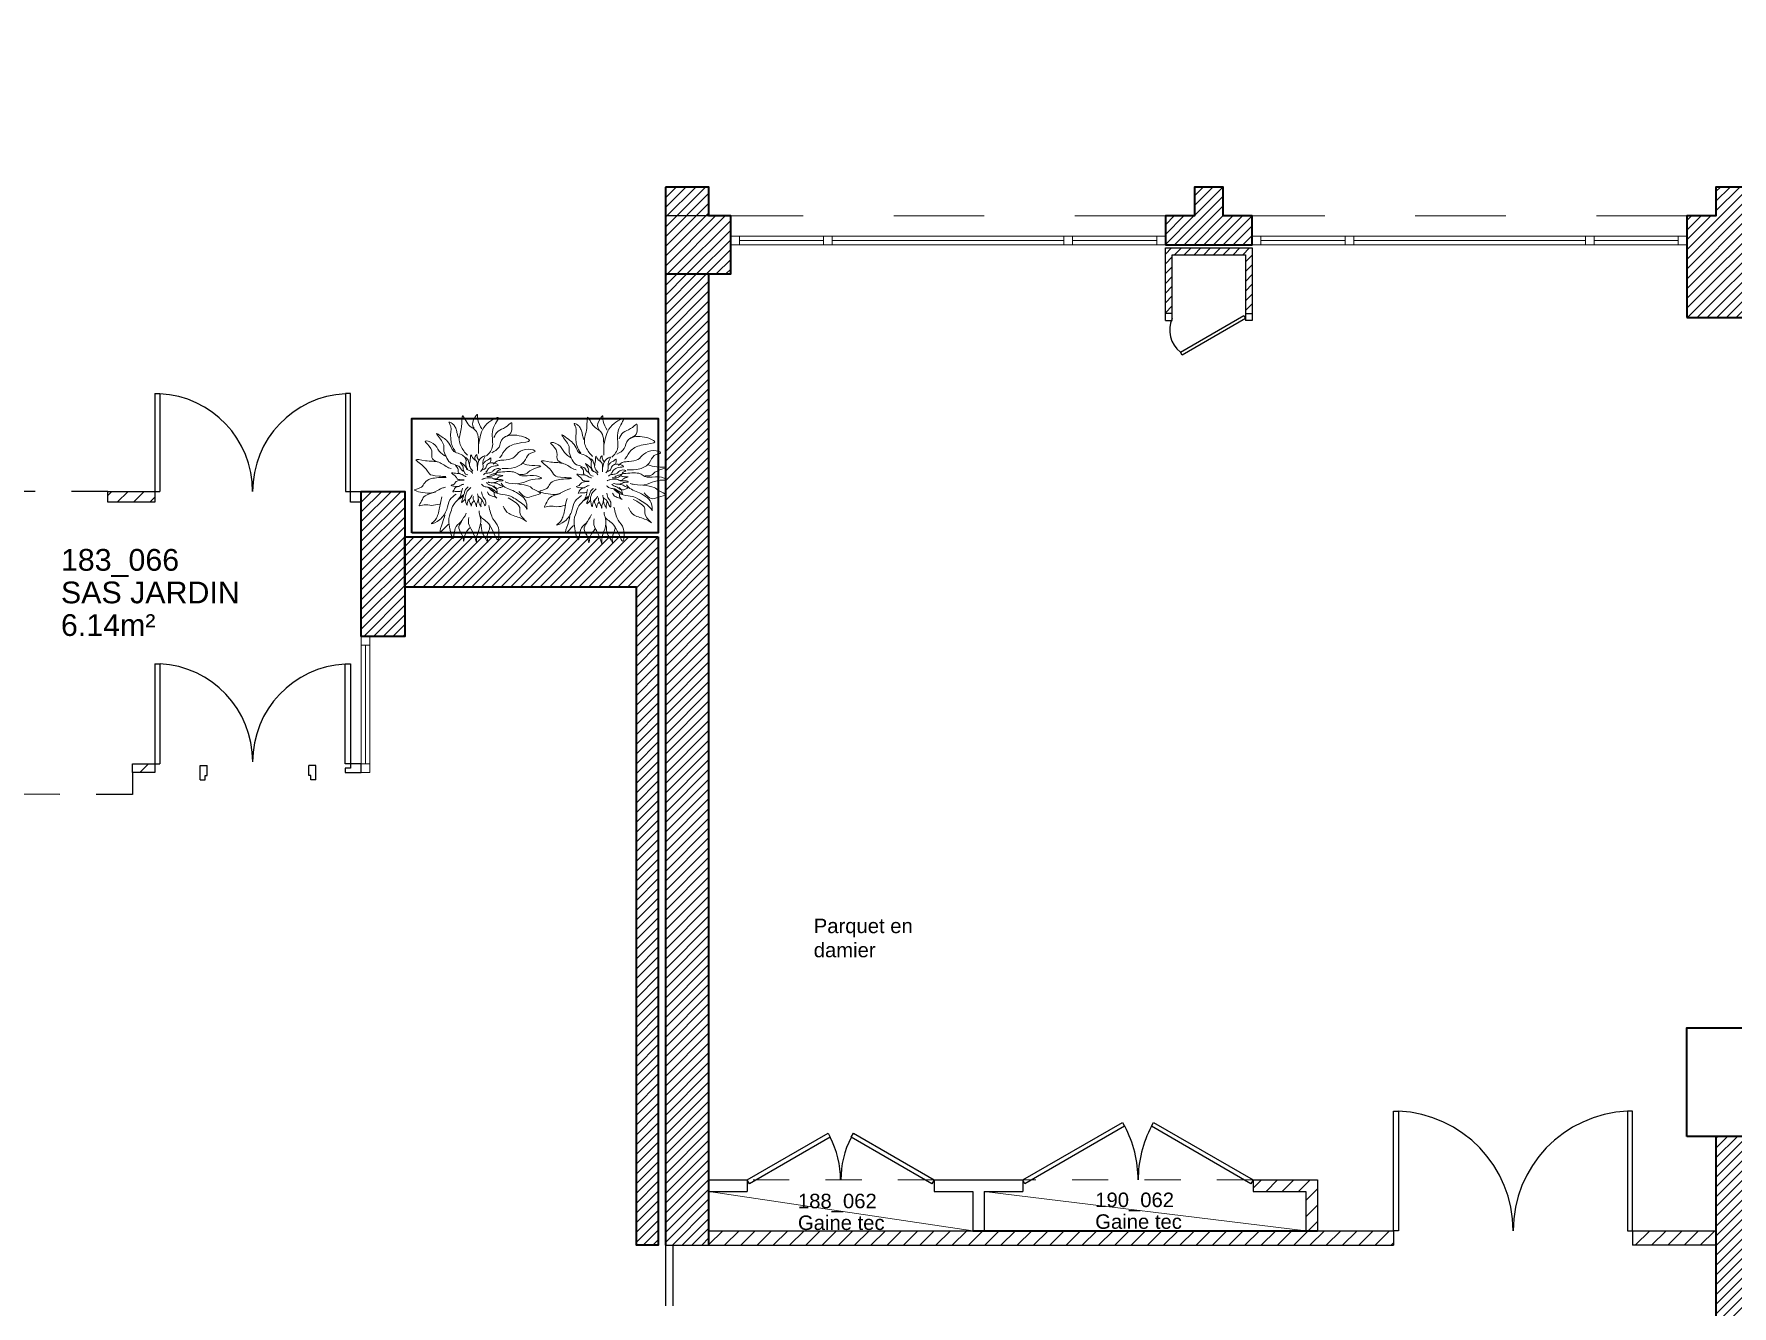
# Model space of a CAD drawing. Header units: metres. Extents: x -8 to 247, y -4 to 148.
# Drawn here: x 182.58 to 194.3, y 61.43 to 70.2 of the extents above; entities that cross this region are included whole.
import ezdxf

# ---------------------------------------------------------------- set-up
doc = ezdxf.new("R2010")
doc.units = ezdxf.units.M
doc.header["$LTSCALE"] = 5
for name, pattern in [('CACHÉ', [0.25, 0.125, -0.125]), ('CONTINU', [0]), ('POINTILLÉS', [0.1, 0.05, -0.05])]:
    doc.linetypes.add(name, pattern=pattern)
doc.layers.get('0').update_dxf_attribs({"lineweight": 0})
for name, color, linetype, lineweight in [('006 porte à batteuse', 7, 'Continuous', 0), ('007 porte à batteuse', 7, 'Continuous', 0), ('800 Espace-vert', 8, 'Continuous', 5), ('A_chass', 4, 'Continuous', 20), ('A_MURS_STRU', 7, 'Continuous', 35), ('situation distributeur de boissons', 92, 'Continuous', 0)]:
    doc.layers.add(name, color=color, linetype=linetype, lineweight=lineweight)
for name, color, linetype in [('A_Etiqu_Gaine', 7, 'Continuous'), ('A_Etiqu_Gaine_ancien', 7, 'Continuous'), ('A_Etiqu_Gaine_code', 7, 'Continuous'), ('A_Etiqu_Local', 7, 'Continuous'), ('A_HACH_CLOIS', 7, 'CONTINU'), ('A_MUR_CLOI', 7, 'Continuous'), ('A_MURS_CLOI', 7, 'Continuous'), ('A_PORT', 7, 'Continuous')]:
    doc.layers.add(name, color=color, linetype=linetype)
doc.styles.add('Attribut', font='arial.ttf')

# ---------------------------------------------------------------- blocks, each defined once
blk = doc.blocks.new('A_Etiqu_Local')
at = {"style": 'Attribut', "flags": 1}
for tag, p in [('CODE_HOPITAL', (-0.446, 1.632)), ('CODE_SITE', (-0.446, 1.407)), ('CODE_BATIMENT', (-0.446, 1.182)), ('CODE_SECTEUR', (-0.446, 0.957)), ('CODE_ETAGE', (-0.446, 0.732)), ('NOM_NORMALISE', (-0.446, -0.843)), ('SECTEUR_ACTIVITE', (-0.446, -1.068)), ('SOUS_SECTEUR_ACTIVITE', (-0.446, -1.293)), ('VOLUME', (-0.446, -1.518)), ('SERVICE', (-0.446, -1.743)), ('CODE_UG', (-0.446, -1.968)), ('CODE_UA', (-0.446, -2.193)), ('CODE_POLE', (-0.446, -2.418)), ('OCCUPANT_EXTERNE', (-0.446, -2.643)), ('DISPONIBILITE', (-0.446, -2.868)), ('ACCES_HANDICAPES', (-0.446, -3.093)), ('NATURE_SOL', (-0.446, -3.318)), ('RISQUE_LABORATOIRE', (-0.446, -3.543)), ('AMIANTE', (-0.446, -3.768))]:
    blk.add_attdef(tag, p, '', height=0.15, dxfattribs=at)
at = {"layer": 'A_Etiqu_Local', "style": 'Attribut'}
for tag, p in [('CODE_PIECE', (-0.446, 0.282)), ('NOM_USAGE', (-0.446, 0.057)), ('SURFACE', (-0.446, -0.168))]:
    blk.add_attdef(tag, p, '', height=0.15, dxfattribs=at)
blk = doc.blocks.new('A_Etiqu_Gaine')
at = {"style": 'Attribut', "flags": 1}
for tag, p in [('CODE_HOPITAL', (-0.432, 0.865)), ('CODE_SITE', (-0.432, 0.715)), ('CODE_BATIMENT', (-0.432, 0.565)), ('CODE_SECTEUR', (-0.432, 0.415)), ('CODE_ETAGE', (-0.432, 0.265)), ('NOM_NORMALISE', (-0.432, -0.335)), ('SECTEUR_ACTIVITE', (-0.432, -0.485)), ('SOUS_SECTEUR_ACTIVITE', (-0.432, -0.635)), ('SURFACE', (-0.432, -0.785)), ('CODE_UG', (-0.432, -0.935)), ('CODE_POLE', (-0.432, -1.085)), ('AMIANTE', (-0.432, -1.235))]:
    blk.add_attdef(tag, p, '', height=0.1, dxfattribs=at)
at = {"layer": 'A_Etiqu_Gaine', "style": 'Attribut'}
blk.add_attdef('NOM_USAGE', (-0.432, -0.185), '', height=0.1, dxfattribs=at)
at = {"layer": 'A_Etiqu_Gaine_ancien', "style": 'Attribut'}
blk.add_attdef('CODE_PIECE_ANCIEN', (-0.432, 0.115), '', height=0.1, dxfattribs=at)
at = {"layer": 'A_Etiqu_Gaine_code', "style": 'Attribut'}
blk.add_attdef('CODE_PIECE', (-0.432, -0.035), '', height=0.1, dxfattribs=at)

msp = doc.modelspace()

# ---------------------------------------------------------------- hatches: boundary and pattern name
at = {"layer": 'A_HACH_CLOIS'}
h = msp.add_hatch(dxfattribs=at)
h.set_pattern_fill('ANSI31', color=8, scale=0.015, style=0)
h.paths.add_polyline_path([(186.941, 69.149), (186.941, 68.549), (187.391, 68.549), (187.391, 68.949), (187.241, 68.949), (187.241, 69.149)])
h = msp.add_hatch(dxfattribs=at)
h.set_pattern_fill('ANSI31', color=8, scale=0.015, style=0)
h.paths.add_polyline_path([(190.391, 68.749), (190.991, 68.749), (190.991, 68.949), (190.791, 68.949), (190.791, 69.149), (190.591, 69.149), (190.591, 68.949), (190.391, 68.949)])
h = msp.add_hatch(dxfattribs=at)
h.set_pattern_fill('ANSI31', color=8, scale=0.015, style=0)
h.paths.add_polyline_path([(190.439, 68.277), (190.391, 68.277), (190.391, 68.729), (190.439, 68.729)])
h.paths.add_polyline_path([(190.439, 68.729), (190.944, 68.729), (190.944, 68.682), (190.439, 68.682)])
h.paths.add_polyline_path([(190.991, 68.729), (190.944, 68.729), (190.944, 68.277), (190.991, 68.277)])
h = msp.add_hatch(dxfattribs=at)
h.set_pattern_fill('ANSI31', color=8, scale=0.015, style=0)
h.paths.add_polyline_path([(186.941, 68.549), (187.241, 68.549), (187.241, 61.849), (186.941, 61.849)])
h = msp.add_hatch(dxfattribs=at)
h.set_pattern_fill('ANSI31', color=8, scale=0.025, style=0)
h.paths.add_polyline_path([(183.091, 67.049), (183.416, 67.049), (183.416, 66.974), (183.091, 66.974)])
h = msp.add_hatch(dxfattribs=at)
h.set_pattern_fill('ANSI31', color=8, scale=0.015, style=0)
h.paths.add_polyline_path([(184.841, 67.049), (185.141, 67.049), (185.141, 66.049), (184.841, 66.049)])
h = msp.add_hatch(dxfattribs=at)
h.set_pattern_fill('ANSI31', color=8, scale=0.015, style=0)
h.paths.add_polyline_path([(186.891, 66.735), (186.891, 61.849), (186.741, 61.849), (186.741, 66.389), (185.141, 66.389), (185.141, 66.735)])
h = msp.add_hatch(dxfattribs=at)
h.set_pattern_fill('ANSI31', color=8, scale=0.025, style=0)
h.paths.add_polyline_path([(183.261, 65.169), (183.416, 65.169), (183.416, 65.109), (183.261, 65.109)])
h = msp.add_hatch(dxfattribs=at)
h.set_pattern_fill('ANSI31', color=8, scale=0.015, style=0)
h.paths.add_polyline_path([(194.191, 62.599), (194.191, 60.91), (194.291, 60.91), (194.291, 60.95), (196.141, 60.95), (196.141, 59.172), (196.341, 59.172), (196.341, 60.6), (200.841, 60.6), (200.841, 57.8), (194.391, 57.8), (194.391, 59.45), (194.291, 59.45), (194.291, 59.49), (194.191, 59.49), (194.191, 56.8), (194.391, 56.8), (194.391, 57.6), (198.091, 57.6), (198.091, 56.05), (201.191, 56.05), (201.191, 56.188), (201.041, 56.188), (200.841, 56.188), (198.241, 56.188), (198.241, 57.6), (200.841, 57.6), (200.841, 56.188), (201.041, 56.188), (201.041, 60.6), (201.791, 60.6), (201.791, 60.8), (201.041, 60.8), (196.341, 60.8), (196.341, 61.1), (194.391, 61.1), (194.391, 62.599)])
h = msp.add_hatch(dxfattribs=at)
h.set_pattern_fill('ANSI31', color=8, scale=0.025, style=0)
h.paths.add_polyline_path([(191.441, 61.949), (191.361, 61.949), (191.361, 62.219), (191.441, 62.219)])
h.paths.add_polyline_path([(190.997, 62.219), (191.441, 62.219), (191.441, 62.299), (190.997, 62.299)])
h = msp.add_hatch(dxfattribs=at)
h.set_pattern_fill('ANSI31', color=8, scale=0.025, style=0)
h.paths.add_polyline_path([(191.966, 61.949), (191.441, 61.949), (189.061, 61.949), (187.241, 61.949), (187.241, 61.849), (191.966, 61.849)])
h = msp.add_hatch(dxfattribs=at)
h.set_pattern_fill('ANSI31', color=8, scale=0.025, style=0)
h.paths.add_polyline_path([(193.616, 61.849), (194.191, 61.849), (194.191, 61.949), (193.616, 61.949)])
at = {"layer": 'A_MUR_CLOI'}
h = msp.add_hatch(dxfattribs=at)
h.set_pattern_fill('ANSI31', color=8, scale=0.015, style=0)
h.paths.add_polyline_path([(193.991, 68.249), (194.591, 68.249), (194.591, 68.949), (194.391, 68.949), (194.391, 69.149), (194.191, 69.149), (194.191, 68.949), (193.991, 68.949)])
h.paths.add_polyline_path([(197.591, 68.229), (197.591, 68.729), (198.191, 68.729), (198.191, 68.229)])
h.paths.add_polyline_path([(197.591, 68.749), (198.191, 68.749), (198.191, 68.949), (197.991, 68.949), (197.991, 69.149), (197.791, 69.149), (197.791, 68.949), (197.591, 68.949)])
h.paths.add_polyline_path([(201.191, 67.949), (201.791, 67.949), (201.791, 68.949), (201.591, 68.949), (201.591, 69.149), (201.391, 69.149), (201.391, 68.949), (201.191, 68.949)])
h.paths.add_polyline_path([(204.791, 68.229), (205.391, 68.229), (205.391, 68.949), (205.191, 68.949), (205.191, 69.149), (204.991, 69.149), (204.991, 68.949), (204.791, 68.949)])
h.paths.add_polyline_path([(208.991, 69.149), (208.991, 68.949), (208.391, 68.949), (208.391, 68.549), (208.891, 68.549), (208.891, 66.449), (209.091, 66.449), (209.091, 68.549), (209.191, 68.549), (209.191, 69.149)])
h.paths.add_polyline_path([(208.391, 71.949), (209.191, 71.949), (209.191, 71.349), (208.991, 71.349), (208.991, 71.549), (208.391, 71.549)])
h.paths.add_polyline_path([(204.791, 71.949), (204.791, 71.549), (204.991, 71.549), (204.991, 71.349), (205.191, 71.349), (205.191, 71.549), (205.391, 71.549), (205.391, 71.949)])
h.paths.add_polyline_path([(201.191, 71.949), (201.191, 71.549), (201.391, 71.549), (201.391, 71.349), (201.591, 71.349), (201.591, 71.549), (201.791, 71.549), (201.791, 71.949)])
h.paths.add_polyline_path([(197.591, 71.949), (197.591, 71.549), (197.791, 71.549), (197.791, 71.349), (197.991, 71.349), (197.991, 71.549), (198.191, 71.549), (198.191, 71.949)])
h.paths.add_polyline_path([(193.991, 71.949), (193.991, 71.549), (194.191, 71.549), (194.191, 71.349), (194.391, 71.349), (194.391, 71.549), (194.591, 71.549), (194.591, 71.949)])
h.paths.add_polyline_path([(190.391, 71.949), (190.391, 71.549), (190.591, 71.549), (190.591, 71.349), (190.791, 71.349), (190.791, 71.549), (190.991, 71.549), (190.991, 71.949)])
h.paths.add_polyline_path([(186.941, 71.949), (186.941, 71.349), (187.241, 71.349), (187.241, 71.549), (187.391, 71.549), (187.391, 71.949)])
h.paths.add_polyline_path([(186.741, 71.349), (186.741, 71.949), (186.891, 71.949), (186.891, 71.349)])
h.paths.add_polyline_path([(183.166, 71.549), (183.166, 71.949), (183.816, 71.949), (183.816, 71.549)])

# ---------------------------------------------------------------- linework, layer by layer
at = {"layer": '006 porte à batteuse', "color": 8, "linetype": 'POINTILLÉS'}
for p, q in [((188.795, 62.299), (187.505, 62.299)), ((190.997, 62.299), (189.407, 62.299))]:
    msp.add_line(p, q, dxfattribs=at)
at = {"layer": '006 porte à batteuse', "color": 8, "linetype": 'Continuous'}
for p, q in [((189.061, 61.949), (187.241, 62.219)), ((191.361, 61.949), (189.141, 62.219))]:
    msp.add_line(p, q, dxfattribs=at)
at = {"layer": '007 porte à batteuse', "color": 8, "linetype": 'POINTILLÉS'}
for p, q in [((188.795, 62.299), (187.505, 62.299)), ((190.997, 62.299), (189.407, 62.299))]:
    msp.add_line(p, q, dxfattribs=at)
at = {"layer": '007 porte à batteuse', "color": 8, "linetype": 'Continuous'}
for p, q in [((189.061, 61.949), (187.241, 62.219)), ((191.361, 61.949), (189.141, 62.219))]:
    msp.add_line(p, q, dxfattribs=at)
at = {"layer": '800 Espace-vert', "color": 8, "linetype": 'Continuous'}
for points in [[(185.492, 67.324), (185.486, 67.331), (185.475, 67.345), (185.46, 67.384), (185.458, 67.425), (185.456, 67.438), (185.461, 67.467), (185.461, 67.491), (185.454, 67.511), (185.439, 67.534), (185.464, 67.52), (185.473, 67.515), (185.486, 67.501), (185.5, 67.469), (185.503, 67.443), (185.512, 67.419), (185.515, 67.415), (185.517, 67.412)], [(185.619, 67.485), (185.612, 67.496), (185.597, 67.518), (185.653, 67.605), (185.636, 67.542), (185.662, 67.501), (185.674, 67.48)], [(185.705, 67.294), (185.725, 67.313), (185.763, 67.351), (185.727, 67.479), (185.827, 67.589), (185.675, 67.512), (185.66, 67.423), (185.652, 67.378)], [(185.832, 67.425), (185.849, 67.433), (185.883, 67.448), (185.879, 67.504), (185.885, 67.536), (185.838, 67.485), (185.779, 67.471), (185.764, 67.437), (185.756, 67.421)], [(186.356, 67.314), (186.351, 67.321), (186.339, 67.335), (186.325, 67.375), (186.322, 67.415), (186.321, 67.428), (186.325, 67.458), (186.325, 67.481), (186.318, 67.502), (186.303, 67.525), (186.328, 67.51), (186.338, 67.506), (186.351, 67.491), (186.365, 67.459), (186.367, 67.434), (186.376, 67.41), (186.38, 67.405), (186.381, 67.403)], [(186.483, 67.475), (186.476, 67.486), (186.461, 67.508), (186.517, 67.596), (186.501, 67.533), (186.526, 67.492), (186.539, 67.471)], [(186.57, 67.285), (186.589, 67.304), (186.627, 67.342), (186.591, 67.469), (186.691, 67.58), (186.539, 67.502), (186.524, 67.413), (186.516, 67.369)], [(186.696, 67.415), (186.713, 67.423), (186.747, 67.439), (186.743, 67.495), (186.749, 67.527), (186.702, 67.476), (186.643, 67.461), (186.628, 67.428), (186.621, 67.411)], [(185.366, 67.252), (185.349, 67.26), (185.316, 67.275), (185.341, 67.347), (185.25, 67.407), (185.35, 67.389), (185.375, 67.321), (185.409, 67.3), (185.426, 67.29)], [(185.49, 67.235), (185.477, 67.237), (185.451, 67.241), (185.426, 67.289), (185.403, 67.342), (185.423, 67.368), (185.335, 67.475), (185.404, 67.417), (185.426, 67.409), (185.464, 67.356), (185.474, 67.32), (185.522, 67.311), (185.557, 67.287), (185.564, 67.269), (185.568, 67.26)], [(186.355, 67.225), (186.341, 67.227), (186.315, 67.232), (186.29, 67.279), (186.268, 67.333), (186.287, 67.359), (186.199, 67.465), (186.268, 67.408), (186.291, 67.399), (186.329, 67.346), (186.338, 67.311), (186.386, 67.301), (186.421, 67.277), (186.429, 67.259), (186.432, 67.251)], [(185.577, 67.199), (185.575, 67.202), (185.57, 67.208), (185.564, 67.224), (185.563, 67.241), (185.563, 67.246), (185.564, 67.258), (185.564, 67.268), (185.562, 67.276), (185.555, 67.286), (185.566, 67.28), (185.569, 67.278), (185.575, 67.272), (185.581, 67.259), (185.582, 67.248), (185.585, 67.239), (185.587, 67.237), (185.587, 67.236)], [(185.629, 67.265), (185.626, 67.27), (185.62, 67.279), (185.643, 67.315), (185.636, 67.289), (185.647, 67.272), (185.652, 67.264)], [(185.664, 67.187), (185.672, 67.195), (185.688, 67.211), (185.673, 67.263), (185.714, 67.308), (185.652, 67.277), (185.646, 67.24), (185.643, 67.222)], [(185.716, 67.241), (185.723, 67.244), (185.737, 67.251), (185.735, 67.273), (185.738, 67.287), (185.719, 67.266), (185.695, 67.26), (185.688, 67.246), (185.685, 67.239)], [(186.23, 67.243), (186.214, 67.25), (186.18, 67.265), (186.206, 67.338), (186.115, 67.397), (186.214, 67.379), (186.24, 67.312), (186.273, 67.291), (186.29, 67.28)], [(186.493, 67.256), (186.49, 67.261), (186.484, 67.27), (186.507, 67.305), (186.501, 67.28), (186.511, 67.263), (186.516, 67.254)], [(186.529, 67.178), (186.537, 67.186), (186.552, 67.201), (186.538, 67.254), (186.579, 67.299), (186.516, 67.267), (186.51, 67.231), (186.507, 67.212)], [(185.526, 67.17), (185.519, 67.173), (185.505, 67.179), (185.515, 67.209), (185.478, 67.234), (185.519, 67.226), (185.529, 67.199), (185.543, 67.19), (185.55, 67.186)], [(185.576, 67.163), (185.571, 67.164), (185.56, 67.166), (185.55, 67.185), (185.541, 67.207), (185.549, 67.218), (185.513, 67.261), (185.541, 67.238), (185.55, 67.234), (185.566, 67.213), (185.57, 67.198), (185.59, 67.194), (185.604, 67.184), (185.607, 67.177), (185.608, 67.173)], [(185.759, 67.135), (185.765, 67.135), (185.778, 67.134), (185.786, 67.149), (185.833, 67.161), (185.788, 67.159), (185.775, 67.163), (185.768, 67.166)], [(185.936, 67.166), (185.951, 67.165), (185.982, 67.164), (186.002, 67.2), (186.117, 67.229), (186.008, 67.224), (185.975, 67.235), (185.958, 67.241)], [(186.39, 67.161), (186.383, 67.164), (186.369, 67.17), (186.38, 67.2), (186.342, 67.224), (186.383, 67.217), (186.394, 67.189), (186.408, 67.181), (186.414, 67.176)], [(186.441, 67.154), (186.435, 67.155), (186.425, 67.156), (186.414, 67.176), (186.405, 67.198), (186.413, 67.208), (186.377, 67.252), (186.405, 67.228), (186.415, 67.225), (186.43, 67.203), (186.434, 67.189), (186.454, 67.185), (186.468, 67.175), (186.471, 67.168), (186.473, 67.164)], [(186.441, 67.19), (186.439, 67.193), (186.435, 67.199), (186.428, 67.215), (186.427, 67.231), (186.427, 67.237), (186.429, 67.249), (186.429, 67.258), (186.426, 67.267), (186.42, 67.276), (186.43, 67.27), (186.434, 67.269), (186.439, 67.263), (186.445, 67.25), (186.446, 67.239), (186.45, 67.229), (186.451, 67.227), (186.452, 67.226)], [(186.581, 67.232), (186.588, 67.235), (186.602, 67.241), (186.6, 67.264), (186.602, 67.277), (186.583, 67.256), (186.559, 67.25), (186.553, 67.237), (186.55, 67.23)], [(186.8, 67.156), (186.816, 67.156), (186.847, 67.154), (186.866, 67.191), (186.982, 67.219), (186.872, 67.215), (186.839, 67.226), (186.822, 67.232)], [(185.353, 67.044), (185.325, 67.036), (185.269, 67.022), (185.263, 66.986), (185.225, 66.938), (185.275, 66.964), (185.325, 66.948), (185.363, 66.957), (185.382, 66.962)], [(185.52, 67.085), (185.509, 67.082), (185.486, 67.076), (185.483, 67.061), (185.468, 67.042), (185.488, 67.052), (185.509, 67.046), (185.524, 67.049), (185.532, 67.051)], [(185.712, 67.046), (185.715, 67.038), (185.723, 67.021), (185.765, 67.013), (185.786, 66.994), (185.752, 67.025), (185.765, 67.047), (185.739, 67.061), (185.725, 67.069)], [(185.756, 67.087), (185.763, 67.079), (185.777, 67.065), (185.794, 67.076), (185.828, 67.081), (185.794, 67.092), (185.79, 67.103), (185.765, 67.107), (185.753, 67.108)], [(185.929, 67.048), (185.946, 67.03), (185.979, 66.995), (186.022, 67.022), (186.106, 67.035), (186.021, 67.061), (186.011, 67.088), (185.951, 67.097), (185.92, 67.101)], [(186.384, 67.075), (186.373, 67.072), (186.35, 67.066), (186.348, 67.052), (186.332, 67.032), (186.353, 67.043), (186.373, 67.036), (186.389, 67.04), (186.396, 67.042)], [(186.576, 67.036), (186.58, 67.028), (186.587, 67.012), (186.629, 67.004), (186.651, 66.985), (186.616, 67.015), (186.629, 67.037), (186.603, 67.052), (186.59, 67.059)], [(186.62, 67.077), (186.627, 67.07), (186.641, 67.055), (186.659, 67.066), (186.693, 67.072), (186.658, 67.083), (186.654, 67.094), (186.629, 67.097), (186.617, 67.099)], [(186.623, 67.125), (186.63, 67.125), (186.642, 67.125), (186.65, 67.14), (186.698, 67.151), (186.653, 67.149), (186.639, 67.154), (186.632, 67.156)], [(186.793, 67.039), (186.81, 67.021), (186.843, 66.986), (186.886, 67.012), (186.97, 67.025), (186.885, 67.052), (186.876, 67.079), (186.815, 67.088), (186.785, 67.092)], [(185.547, 67.02), (185.545, 67.014), (185.542, 67.001), (185.526, 66.961), (185.546, 66.984), (185.557, 66.995)], [(185.594, 67.002), (185.59, 66.996), (185.581, 66.984), (185.599, 66.962), (185.6, 66.937), (185.603, 66.967), (185.612, 66.979), (185.617, 66.984)], [(185.649, 66.995), (185.65, 66.987), (185.651, 66.97), (185.664, 66.953), (185.67, 66.936), (185.663, 66.963), (185.675, 66.983), (185.674, 66.988), (185.674, 66.991)], [(185.82, 66.948), (185.83, 66.929), (185.848, 66.889), (185.951, 66.869), (186.003, 66.822), (185.919, 66.896), (185.951, 66.951), (185.886, 66.986), (185.854, 67.004)], [(186.217, 67.034), (186.189, 67.027), (186.133, 67.012), (186.127, 66.976), (186.09, 66.929), (186.14, 66.955), (186.189, 66.938), (186.227, 66.948), (186.246, 66.952)], [(186.411, 67.011), (186.409, 67.005), (186.406, 66.992), (186.39, 66.951), (186.411, 66.974), (186.421, 66.986)], [(186.458, 66.993), (186.454, 66.987), (186.446, 66.974), (186.464, 66.953), (186.464, 66.927), (186.467, 66.958), (186.477, 66.969), (186.482, 66.975)], [(186.513, 66.986), (186.514, 66.977), (186.515, 66.961), (186.528, 66.944), (186.535, 66.927), (186.527, 66.953), (186.539, 66.973), (186.538, 66.978), (186.538, 66.981)], [(186.685, 66.939), (186.694, 66.919), (186.712, 66.879), (186.815, 66.859), (186.867, 66.812), (186.783, 66.887), (186.815, 66.942), (186.75, 66.977), (186.718, 66.994)], [(185.417, 66.886), (185.414, 66.871), (185.406, 66.84), (185.367, 66.741), (185.417, 66.797), (185.442, 66.824)], [(185.532, 66.842), (185.522, 66.827), (185.502, 66.797), (185.546, 66.744), (185.547, 66.682), (185.554, 66.757), (185.578, 66.784), (185.59, 66.798)], [(185.668, 66.824), (185.669, 66.804), (185.672, 66.763), (185.703, 66.723), (185.72, 66.68), (185.702, 66.745), (185.73, 66.794), (185.728, 66.807), (185.727, 66.813)], [(186.281, 66.877), (186.278, 66.861), (186.271, 66.83), (186.232, 66.731), (186.281, 66.787), (186.306, 66.815)], [(186.397, 66.833), (186.387, 66.818), (186.367, 66.787), (186.411, 66.734), (186.411, 66.672), (186.419, 66.748), (186.442, 66.775), (186.454, 66.788)], [(186.532, 66.815), (186.533, 66.795), (186.536, 66.754), (186.568, 66.713), (186.584, 66.671), (186.566, 66.736), (186.595, 66.784), (186.593, 66.797), (186.592, 66.804)]]:
    msp.add_open_spline(points, degree=3, dxfattribs=at)
for points, knots in [([(185.574, 67.299), (185.565, 67.308), (185.543, 67.333), (185.503, 67.402), (185.541, 67.487), (185.529, 67.613), (185.579, 67.488), (185.654, 67.478), (185.651, 67.366), (185.65, 67.31)], [0.055709, 0.055709, 0.055709, 0.055709, 0.1428571, 0.2857143, 0.4285714, 0.5714286, 0.7142857, 0.8571429, 1, 1, 1, 1]), ([(186.438, 67.29), (186.43, 67.298), (186.407, 67.324), (186.367, 67.392), (186.405, 67.477), (186.393, 67.604), (186.444, 67.478), (186.518, 67.469), (186.516, 67.356), (186.514, 67.3)], [0.055709, 0.055709, 0.055709, 0.055709, 0.1428571, 0.2857143, 0.4285714, 0.5714286, 0.7142857, 0.8571429, 1, 1, 1, 1]), ([(185.794, 67.282), (185.797, 67.283), (185.813, 67.299), (185.831, 67.348), (185.914, 67.386), (186.047, 67.392), (185.911, 67.45), (185.802, 67.425), (185.802, 67.346), (185.761, 67.326), (185.741, 67.316)], [0.1069952, 0.1069952, 0.1069952, 0.1069952, 0.125, 0.25, 0.375, 0.5, 0.625, 0.75, 0.875, 1, 1, 1, 1]), ([(186.659, 67.272), (186.661, 67.274), (186.677, 67.29), (186.695, 67.339), (186.779, 67.376), (186.911, 67.382), (186.776, 67.44), (186.667, 67.416), (186.666, 67.336), (186.625, 67.317), (186.605, 67.307)], [0.1069952, 0.1069952, 0.1069952, 0.1069952, 0.125, 0.25, 0.375, 0.5, 0.625, 0.75, 0.875, 1, 1, 1, 1]), ([(185.611, 67.189), (185.607, 67.193), (185.598, 67.204), (185.582, 67.231), (185.597, 67.266), (185.592, 67.318), (185.613, 67.267), (185.644, 67.263), (185.642, 67.217), (185.642, 67.194)], [0.055709, 0.055709, 0.055709, 0.055709, 0.1428571, 0.2857143, 0.4285714, 0.5714286, 0.7142857, 0.8571429, 1, 1, 1, 1]), ([(185.812, 67.208), (185.841, 67.207), (185.9, 67.207), (185.975, 67.251), (185.986, 67.315), (186.068, 67.321), (185.993, 67.351), (185.918, 67.319), (185.895, 67.272), (185.84, 67.266), (185.811, 67.264), (185.805, 67.264)], [0, 0, 0, 0, 0.1, 0.2, 0.3, 0.4, 0.5, 0.6, 0.7, 0.8, 0.8307387, 0.8307387, 0.8307387, 0.8307387]), ([(186.475, 67.18), (186.471, 67.184), (186.462, 67.194), (186.446, 67.222), (186.461, 67.257), (186.456, 67.309), (186.477, 67.257), (186.508, 67.253), (186.507, 67.207), (186.506, 67.184)], [0.055709, 0.055709, 0.055709, 0.055709, 0.1428571, 0.2857143, 0.4285714, 0.5714286, 0.7142857, 0.8571429, 1, 1, 1, 1]), ([(186.676, 67.198), (186.705, 67.198), (186.765, 67.197), (186.84, 67.242), (186.85, 67.305), (186.933, 67.312), (186.858, 67.342), (186.782, 67.309), (186.759, 67.263), (186.704, 67.257), (186.675, 67.255), (186.669, 67.254)], [0, 0, 0, 0, 0.1, 0.2, 0.3, 0.4, 0.5, 0.6, 0.7, 0.8, 0.8307387, 0.8307387, 0.8307387, 0.8307387]), ([(185.425, 67.151), (185.409, 67.152), (185.338, 67.158), (185.307, 67.163), (185.291, 67.213), (185.183, 67.284), (185.285, 67.255), (185.382, 67.26), (185.424, 67.219), (185.455, 67.208), (185.461, 67.206)], [0.4790396, 0.4790396, 0.4790396, 0.4790396, 0.5, 0.5714286, 0.6428571, 0.7142857, 0.7857143, 0.8571429, 0.9285714, 0.9446411, 0.9446411, 0.9446411, 0.9446411]), ([(185.55, 67.129), (185.543, 67.129), (185.514, 67.131), (185.501, 67.134), (185.495, 67.154), (185.45, 67.183), (185.492, 67.172), (185.532, 67.173), (185.549, 67.156), (185.562, 67.152), (185.564, 67.151)], [0.4790396, 0.4790396, 0.4790396, 0.4790396, 0.5, 0.5714286, 0.6428571, 0.7142857, 0.7857143, 0.8571429, 0.9285714, 0.9446411, 0.9446411, 0.9446411, 0.9446411]), ([(185.701, 67.182), (185.702, 67.183), (185.709, 67.189), (185.716, 67.209), (185.75, 67.225), (185.804, 67.227), (185.749, 67.251), (185.704, 67.241), (185.704, 67.208), (185.687, 67.201), (185.679, 67.197)], [0.1069952, 0.1069952, 0.1069952, 0.1069952, 0.125, 0.25, 0.375, 0.5, 0.625, 0.75, 0.875, 1, 1, 1, 1]), ([(185.705, 67.175), (185.701, 67.175), (185.694, 67.174), (185.687, 67.167), (185.684, 67.164)], [0, 0, 0, 0, 0.5, 0.9431545, 0.9431545, 0.9431545, 0.9431545]), ([(185.708, 67.152), (185.72, 67.152), (185.744, 67.152), (185.775, 67.17), (185.779, 67.196), (185.813, 67.199), (185.782, 67.211), (185.752, 67.197), (185.742, 67.178), (185.72, 67.176), (185.708, 67.175), (185.705, 67.175)], [0, 0, 0, 0, 0.1, 0.2, 0.3, 0.4, 0.5, 0.6, 0.7, 0.8, 0.8307387, 0.8307387, 0.8307387, 0.8307387]), ([(185.787, 67.181), (185.778, 67.178), (185.759, 67.172), (185.746, 67.168), (185.733, 67.162), (185.728, 67.16)], [0, 0, 0, 0, 0.3333333, 0.6666667, 0.8177868, 0.8177868, 0.8177868, 0.8177868]), ([(185.805, 67.264), (185.795, 67.263), (185.778, 67.261), (185.76, 67.245), (185.752, 67.237)], [0, 0, 0, 0, 0.5, 0.9431545, 0.9431545, 0.9431545, 0.9431545]), ([(185.833, 67.114), (185.841, 67.111), (185.876, 67.1), (185.957, 67.102), (186.012, 67.14), (186.116, 67.131), (186.029, 67.17), (185.94, 67.144), (185.905, 67.194), (185.827, 67.185), (185.787, 67.181)], [0.0799915, 0.0799915, 0.0799915, 0.0799915, 0.125, 0.25, 0.375, 0.5, 0.625, 0.75, 0.875, 1, 1, 1, 1]), ([(186.289, 67.142), (186.273, 67.143), (186.202, 67.148), (186.171, 67.153), (186.155, 67.204), (186.047, 67.275), (186.15, 67.246), (186.246, 67.25), (186.288, 67.209), (186.319, 67.198), (186.325, 67.197)], [0.4790396, 0.4790396, 0.4790396, 0.4790396, 0.5, 0.5714286, 0.6428571, 0.7142857, 0.7857143, 0.8571429, 0.9285714, 0.9446411, 0.9446411, 0.9446411, 0.9446411]), ([(186.414, 67.119), (186.407, 67.12), (186.378, 67.122), (186.366, 67.124), (186.359, 67.145), (186.315, 67.174), (186.357, 67.162), (186.396, 67.164), (186.413, 67.147), (186.426, 67.143), (186.429, 67.142)], [0.4790396, 0.4790396, 0.4790396, 0.4790396, 0.5, 0.5714286, 0.6428571, 0.7142857, 0.7857143, 0.8571429, 0.9285714, 0.9446411, 0.9446411, 0.9446411, 0.9446411]), ([(186.565, 67.173), (186.566, 67.174), (186.573, 67.18), (186.58, 67.2), (186.614, 67.216), (186.669, 67.218), (186.613, 67.242), (186.569, 67.232), (186.568, 67.199), (186.552, 67.191), (186.543, 67.187)], [0.1069952, 0.1069952, 0.1069952, 0.1069952, 0.125, 0.25, 0.375, 0.5, 0.625, 0.75, 0.875, 1, 1, 1, 1]), ([(186.569, 67.166), (186.566, 67.165), (186.559, 67.164), (186.551, 67.158), (186.548, 67.155)], [0, 0, 0, 0, 0.5, 0.9431545, 0.9431545, 0.9431545, 0.9431545]), ([(186.572, 67.143), (186.584, 67.142), (186.609, 67.142), (186.639, 67.16), (186.644, 67.186), (186.677, 67.189), (186.647, 67.201), (186.616, 67.188), (186.606, 67.169), (186.584, 67.167), (186.572, 67.166), (186.569, 67.166)], [0, 0, 0, 0, 0.1, 0.2, 0.3, 0.4, 0.5, 0.6, 0.7, 0.8, 0.8307387, 0.8307387, 0.8307387, 0.8307387]), ([(186.652, 67.172), (186.642, 67.169), (186.623, 67.162), (186.611, 67.159), (186.597, 67.153), (186.592, 67.15)], [0, 0, 0, 0, 0.3333333, 0.6666667, 0.8177868, 0.8177868, 0.8177868, 0.8177868]), ([(186.669, 67.254), (186.66, 67.253), (186.642, 67.252), (186.625, 67.236), (186.616, 67.228)], [0, 0, 0, 0, 0.5, 0.9431545, 0.9431545, 0.9431545, 0.9431545]), ([(186.697, 67.104), (186.706, 67.101), (186.74, 67.091), (186.822, 67.093), (186.876, 67.131), (186.98, 67.122), (186.893, 67.16), (186.804, 67.135), (186.77, 67.184), (186.691, 67.176), (186.652, 67.172)], [0.0799915, 0.0799915, 0.0799915, 0.0799915, 0.125, 0.25, 0.375, 0.5, 0.625, 0.75, 0.875, 1, 1, 1, 1]), ([(185.422, 67.078), (185.413, 67.076), (185.373, 67.064), (185.333, 67.02), (185.16, 67.065), (185.278, 67.064), (185.272, 67.14), (185.393, 67.146), (185.428, 67.146)], [0.0525654, 0.0525654, 0.0525654, 0.0525654, 0.0714286, 0.1428571, 0.2142857, 0.2857143, 0.3571429, 0.3952197, 0.3952197, 0.3952197, 0.3952197]), ([(185.549, 67.099), (185.545, 67.098), (185.528, 67.093), (185.512, 67.075), (185.441, 67.093), (185.49, 67.093), (185.487, 67.124), (185.537, 67.127), (185.551, 67.127)], [0.0525654, 0.0525654, 0.0525654, 0.0525654, 0.0714286, 0.1428571, 0.2142857, 0.2857143, 0.3571429, 0.3952197, 0.3952197, 0.3952197, 0.3952197]), ([(185.539, 67.071), (185.535, 67.06), (185.531, 67.03), (185.521, 67.003), (185.5, 66.993), (185.534, 67.003), (185.556, 67.037), (185.556, 67.062), (185.573, 67.075), (185.579, 67.08)], [0.1386974, 0.1386974, 0.1386974, 0.1386974, 0.2222222, 0.3333333, 0.4444444, 0.5555556, 0.6666667, 0.7777778, 0.8653324, 0.8653324, 0.8653324, 0.8653324]), ([(185.607, 67.025), (185.603, 67.016), (185.59, 66.995), (185.573, 66.991), (185.572, 66.931), (185.553, 67.009), (185.566, 67.03), (185.567, 67.049), (185.588, 67.067), (185.598, 67.077)], [0.1540396, 0.1540396, 0.1540396, 0.1540396, 0.25, 0.375, 0.5, 0.625, 0.75, 0.875, 1, 1, 1, 1]), ([(185.643, 67.033), (185.644, 67.026), (185.646, 67.011), (185.675, 67.003), (185.699, 66.927), (185.702, 66.993), (185.681, 67.004), (185.674, 67.033), (185.671, 67.047)], [0.0496843, 0.0496843, 0.0496843, 0.0496843, 0.1666667, 0.3333333, 0.5, 0.6666667, 0.8333333, 1, 1, 1, 1]), ([(185.67, 67.098), (185.676, 67.092), (185.687, 67.081), (185.721, 67.078), (185.732, 67.075), (185.778, 67.045), (185.779, 67.029), (185.779, 67.053), (185.773, 67.068), (185.748, 67.086), (185.729, 67.093), (185.714, 67.099), (185.708, 67.107), (185.706, 67.11)], [0, 0, 0, 0, 0.0833333, 0.1666667, 0.25, 0.3333333, 0.4166667, 0.5, 0.5833333, 0.6666667, 0.75, 0.8333333, 0.8769649, 0.8769649, 0.8769649, 0.8769649]), ([(185.698, 67.141), (185.694, 67.14), (185.686, 67.137), (185.681, 67.136), (185.676, 67.133), (185.674, 67.132)], [0, 0, 0, 0, 0.3333333, 0.6666667, 0.8177868, 0.8177868, 0.8177868, 0.8177868]), ([(185.717, 67.114), (185.72, 67.112), (185.734, 67.108), (185.768, 67.109), (185.79, 67.124), (185.833, 67.121), (185.797, 67.136), (185.761, 67.126), (185.746, 67.146), (185.714, 67.143), (185.698, 67.141)], [0.0799915, 0.0799915, 0.0799915, 0.0799915, 0.125, 0.25, 0.375, 0.5, 0.625, 0.75, 0.875, 1, 1, 1, 1]), ([(185.719, 67.075), (185.733, 67.061), (185.761, 67.034), (185.843, 67.026), (185.871, 67.019), (185.983, 66.948), (185.985, 66.908), (185.985, 66.965), (185.97, 67.003), (185.909, 67.046), (185.862, 67.064), (185.826, 67.078), (185.813, 67.098), (185.807, 67.105)], [0, 0, 0, 0, 0.0833333, 0.1666667, 0.25, 0.3333333, 0.4166667, 0.5, 0.5833333, 0.6666667, 0.75, 0.8333333, 0.8769649, 0.8769649, 0.8769649, 0.8769649]), ([(186.286, 67.069), (186.278, 67.067), (186.237, 67.054), (186.197, 67.011), (186.025, 67.055), (186.143, 67.055), (186.137, 67.131), (186.257, 67.136), (186.292, 67.137)], [0.0525654, 0.0525654, 0.0525654, 0.0525654, 0.0714286, 0.1428571, 0.2142857, 0.2857143, 0.3571429, 0.3952197, 0.3952197, 0.3952197, 0.3952197]), ([(186.413, 67.09), (186.409, 67.089), (186.393, 67.084), (186.376, 67.066), (186.306, 67.084), (186.354, 67.084), (186.352, 67.115), (186.401, 67.117), (186.415, 67.117)], [0.0525654, 0.0525654, 0.0525654, 0.0525654, 0.0714286, 0.1428571, 0.2142857, 0.2857143, 0.3571429, 0.3952197, 0.3952197, 0.3952197, 0.3952197]), ([(186.403, 67.062), (186.399, 67.051), (186.396, 67.021), (186.385, 66.993), (186.365, 66.983), (186.398, 66.993), (186.42, 67.028), (186.42, 67.053), (186.437, 67.066), (186.443, 67.07)], [0.1386974, 0.1386974, 0.1386974, 0.1386974, 0.2222222, 0.3333333, 0.4444444, 0.5555556, 0.6666667, 0.7777778, 0.8653324, 0.8653324, 0.8653324, 0.8653324]), ([(186.472, 67.016), (186.467, 67.007), (186.454, 66.986), (186.438, 66.982), (186.437, 66.922), (186.417, 67), (186.43, 67.02), (186.431, 67.04), (186.452, 67.058), (186.463, 67.067)], [0.1540396, 0.1540396, 0.1540396, 0.1540396, 0.25, 0.375, 0.5, 0.625, 0.75, 0.875, 1, 1, 1, 1]), ([(186.534, 67.088), (186.54, 67.083), (186.551, 67.071), (186.585, 67.068), (186.597, 67.065), (186.642, 67.036), (186.643, 67.02), (186.643, 67.043), (186.637, 67.059), (186.612, 67.076), (186.593, 67.084), (186.578, 67.09), (186.573, 67.098), (186.57, 67.1)], [0, 0, 0, 0, 0.0833333, 0.1666667, 0.25, 0.3333333, 0.4166667, 0.5, 0.5833333, 0.6666667, 0.75, 0.8333333, 0.8769649, 0.8769649, 0.8769649, 0.8769649]), ([(186.562, 67.132), (186.558, 67.13), (186.551, 67.128), (186.546, 67.126), (186.54, 67.124), (186.538, 67.123)], [0, 0, 0, 0, 0.3333333, 0.6666667, 0.8177868, 0.8177868, 0.8177868, 0.8177868]), ([(186.581, 67.104), (186.585, 67.103), (186.599, 67.099), (186.632, 67.099), (186.654, 67.115), (186.697, 67.111), (186.661, 67.127), (186.625, 67.117), (186.611, 67.137), (186.578, 67.133), (186.562, 67.132)], [0.0799915, 0.0799915, 0.0799915, 0.0799915, 0.125, 0.25, 0.375, 0.5, 0.625, 0.75, 0.875, 1, 1, 1, 1]), ([(186.583, 67.065), (186.597, 67.052), (186.625, 67.024), (186.707, 67.016), (186.735, 67.01), (186.847, 66.938), (186.849, 66.899), (186.849, 66.955), (186.834, 66.994), (186.773, 67.036), (186.726, 67.054), (186.69, 67.069), (186.677, 67.089), (186.671, 67.095)], [0, 0, 0, 0, 0.0833333, 0.1666667, 0.25, 0.3333333, 0.4166667, 0.5, 0.5833333, 0.6666667, 0.75, 0.8333333, 0.8769649, 0.8769649, 0.8769649, 0.8769649]), ([(185.398, 67.011), (185.388, 66.984), (185.38, 66.91), (185.354, 66.843), (185.304, 66.818), (185.387, 66.843), (185.439, 66.927), (185.439, 66.988), (185.482, 67.02), (185.497, 67.031)], [0.1386974, 0.1386974, 0.1386974, 0.1386974, 0.2222222, 0.3333333, 0.4444444, 0.5555556, 0.6666667, 0.7777778, 0.8653324, 0.8653324, 0.8653324, 0.8653324]), ([(185.566, 66.898), (185.555, 66.876), (185.522, 66.824), (185.482, 66.815), (185.48, 66.669), (185.433, 66.859), (185.464, 66.909), (185.467, 66.956), (185.518, 67.001), (185.543, 67.024)], [0.1540396, 0.1540396, 0.1540396, 0.1540396, 0.25, 0.375, 0.5, 0.625, 0.75, 0.875, 1, 1, 1, 1]), ([(185.646, 67.017), (185.647, 67.014), (185.65, 67.002), (185.642, 66.975), (185.634, 66.957), (185.639, 66.932), (185.63, 66.969), (185.613, 66.992), (185.613, 67.005), (185.615, 67.013)], [0.2222727, 0.2222727, 0.2222727, 0.2222727, 0.25, 0.3333333, 0.4166667, 0.5, 0.5833333, 0.6666667, 0.7495001, 0.7495001, 0.7495001, 0.7495001]), ([(185.654, 66.916), (185.654, 66.899), (185.66, 66.862), (185.731, 66.843), (185.789, 66.658), (185.797, 66.82), (185.745, 66.847), (185.729, 66.916), (185.721, 66.951)], [0.0496843, 0.0496843, 0.0496843, 0.0496843, 0.1666667, 0.3333333, 0.5, 0.6666667, 0.8333333, 1, 1, 1, 1]), ([(186.262, 67.001), (186.252, 66.975), (186.244, 66.901), (186.219, 66.833), (186.168, 66.809), (186.251, 66.834), (186.303, 66.918), (186.304, 66.979), (186.346, 67.01), (186.361, 67.022)], [0.1386974, 0.1386974, 0.1386974, 0.1386974, 0.2222222, 0.3333333, 0.4444444, 0.5555556, 0.6666667, 0.7777778, 0.8653324, 0.8653324, 0.8653324, 0.8653324]), ([(186.43, 66.889), (186.419, 66.867), (186.387, 66.815), (186.347, 66.805), (186.344, 66.659), (186.297, 66.849), (186.328, 66.9), (186.331, 66.947), (186.382, 66.992), (186.408, 67.014)], [0.1540396, 0.1540396, 0.1540396, 0.1540396, 0.25, 0.375, 0.5, 0.625, 0.75, 0.875, 1, 1, 1, 1]), ([(186.51, 67.008), (186.511, 67.005), (186.515, 66.992), (186.507, 66.966), (186.499, 66.948), (186.503, 66.922), (186.494, 66.96), (186.477, 66.982), (186.477, 66.996), (186.479, 67.004)], [0.2222727, 0.2222727, 0.2222727, 0.2222727, 0.25, 0.3333333, 0.4166667, 0.5, 0.5833333, 0.6666667, 0.7495001, 0.7495001, 0.7495001, 0.7495001]), ([(186.508, 67.023), (186.508, 67.016), (186.51, 67.001), (186.539, 66.993), (186.563, 66.917), (186.567, 66.984), (186.545, 66.995), (186.538, 67.023), (186.535, 67.037)], [0.0496843, 0.0496843, 0.0496843, 0.0496843, 0.1666667, 0.3333333, 0.5, 0.6666667, 0.8333333, 1, 1, 1, 1]), ([(186.518, 66.907), (186.518, 66.89), (186.524, 66.853), (186.595, 66.833), (186.653, 66.648), (186.662, 66.811), (186.609, 66.838), (186.593, 66.907), (186.585, 66.941)], [0.0496843, 0.0496843, 0.0496843, 0.0496843, 0.1666667, 0.3333333, 0.5, 0.6666667, 0.8333333, 1, 1, 1, 1]), ([(185.659, 66.878), (185.662, 66.871), (185.671, 66.841), (185.651, 66.775), (185.632, 66.732), (185.642, 66.67), (185.62, 66.762), (185.578, 66.816), (185.58, 66.85), (185.583, 66.868)], [0.2222727, 0.2222727, 0.2222727, 0.2222727, 0.25, 0.3333333, 0.4166667, 0.5, 0.5833333, 0.6666667, 0.7495001, 0.7495001, 0.7495001, 0.7495001]), ([(186.524, 66.869), (186.527, 66.861), (186.535, 66.831), (186.515, 66.766), (186.496, 66.723), (186.506, 66.661), (186.484, 66.752), (186.443, 66.807), (186.444, 66.84), (186.448, 66.859)], [0.2222727, 0.2222727, 0.2222727, 0.2222727, 0.25, 0.3333333, 0.4166667, 0.5, 0.5833333, 0.6666667, 0.7495001, 0.7495001, 0.7495001, 0.7495001])]:
    msp.add_open_spline(points, degree=3, knots=knots, dxfattribs=at)
at = {"layer": 'A_chass', "color": 8, "linetype": 'CACHÉ'}
for p, q in [((190.391, 68.949), (187.391, 68.949)), ((193.991, 68.949), (190.991, 68.949))]:
    msp.add_line(p, q, dxfattribs=at)
at = {"layer": 'A_chass', "color": 8, "linetype": 'Continuous'}
for p, q in [((188.031, 68.809), (187.451, 68.809)), ((189.691, 68.809), (188.091, 68.809)), ((190.331, 68.809), (189.751, 68.809)), ((191.631, 68.809), (191.051, 68.809)), ((193.291, 68.809), (191.691, 68.809)), ((193.931, 68.809), (193.351, 68.809)), ((188.031, 68.779), (187.451, 68.779)), ((188.031, 68.749), (187.451, 68.749)), ((189.691, 68.779), (188.091, 68.779)), ((189.691, 68.749), (188.091, 68.749)), ((190.331, 68.779), (189.751, 68.779)), ((190.331, 68.749), (189.751, 68.749)), ((190.691, 68.749), (190.179, 68.749)), ((191.631, 68.779), (191.051, 68.779)), ((191.631, 68.749), (191.051, 68.749)), ((193.291, 68.779), (191.691, 68.779)), ((193.291, 68.749), (191.691, 68.749)), ((193.931, 68.779), (193.351, 68.779)), ((193.931, 68.749), (193.351, 68.749)), ((184.841, 65.169), (184.841, 65.989)), ((184.871, 65.169), (184.871, 65.989)), ((184.901, 65.169), (184.901, 66.049))]:
    msp.add_line(p, q, dxfattribs=at)
for points in [[(187.451, 68.809), (187.451, 68.749), (187.391, 68.749), (187.391, 68.809)], [(188.091, 68.809), (188.091, 68.749), (188.031, 68.749), (188.031, 68.809)], [(189.751, 68.809), (189.751, 68.749), (189.691, 68.749), (189.691, 68.809)], [(190.391, 68.809), (190.391, 68.749), (190.331, 68.749), (190.331, 68.809)], [(191.051, 68.809), (191.051, 68.749), (190.991, 68.749), (190.991, 68.809)], [(191.691, 68.809), (191.691, 68.749), (191.631, 68.749), (191.631, 68.809)], [(193.351, 68.809), (193.351, 68.749), (193.291, 68.749), (193.291, 68.809)], [(193.991, 68.809), (193.991, 68.749), (193.931, 68.749), (193.931, 68.809)], [(184.901, 65.109), (184.841, 65.109), (184.841, 65.169), (184.901, 65.169)]]:
    msp.add_lwpolyline(points, close=True, dxfattribs=at)
msp.add_lwpolyline([(184.901, 65.989), (184.841, 65.989), (184.841, 66.049), (184.901, 66.049)], dxfattribs=at)
at = {"layer": 'A_MUR_CLOI', "color": 8}
for p, q in [((187.241, 68.949), (186.941, 68.949)), ((186.741, 66.389), (185.141, 66.389)), ((183.261, 65.109), (183.261, 64.959))]:
    msp.add_line(p, q, dxfattribs=at)
at = {"layer": 'A_MUR_CLOI', "color": 8, "linetype": 'Continuous'}
for p, q in [((190.439, 68.277), (190.391, 68.277)), ((190.391, 68.229), (190.439, 68.229)), ((190.439, 68.229), (190.439, 68.277)), ((190.944, 68.277), (190.991, 68.277)), ((190.944, 68.277), (190.944, 68.229)), ((190.991, 68.229), (190.944, 68.229))]:
    msp.add_line(p, q, dxfattribs=at)
at = {"layer": 'A_MUR_CLOI', "color": 8, "linetype": 'POINTILLÉS'}
msp.add_line((183.261, 64.959), (181.691, 64.96), dxfattribs=at)
at = {"layer": 'A_MUR_CLOI', "color": 8, "linetype": 'Continuous'}
msp.add_lwpolyline([(190.391, 68.229), (190.391, 68.729), (190.991, 68.729), (190.991, 68.229)], dxfattribs=at)
at = {"layer": 'A_MUR_CLOI', "color": 8}
for points in [[(183.091, 67.049), (183.416, 67.049), (183.416, 66.974), (183.091, 66.974)], [(184.841, 67.049), (185.141, 67.049), (185.141, 66.049), (184.841, 66.049)], [(184.73, 65.859), (184.766, 65.859), (184.766, 65.169), (184.73, 65.169)], [(183.261, 65.169), (183.416, 65.169), (183.416, 65.109), (183.261, 65.109)], [(184.73, 65.109), (184.841, 65.109), (184.841, 65.169), (184.766, 65.169), (184.766, 65.139), (184.73, 65.139)]]:
    msp.add_lwpolyline(points, close=True, dxfattribs=at)
at = {"layer": 'A_MURS_CLOI', "color": 8}
for p, q in [((183.728, 65.059), (183.728, 65.159)), ((184.528, 65.059), (184.528, 65.159)), ((186.941, 61.849), (186.941, 61.43)), ((186.991, 61.849), (186.991, 61.43))]:
    msp.add_line(p, q, dxfattribs=at)
at = {"layer": 'A_MURS_CLOI', "color": 8, "linetype": 'Continuous'}
for p, q in [((187.241, 62.299), (187.505, 62.299)), ((187.241, 62.299), (187.241, 62.219)), ((187.505, 62.299), (187.505, 62.219)), ((188.795, 62.299), (188.795, 62.219)), ((188.795, 62.299), (189.407, 62.299)), ((189.407, 62.299), (189.407, 62.219)), ((190.997, 62.299), (190.997, 62.219)), ((190.997, 62.299), (191.441, 62.299)), ((191.441, 62.299), (191.441, 61.949)), ((187.241, 62.219), (187.505, 62.219)), ((188.795, 62.219), (189.061, 62.219)), ((189.061, 62.219), (189.061, 61.949)), ((189.141, 62.219), (189.141, 61.949)), ((189.141, 62.219), (189.407, 62.219)), ((190.997, 62.219), (191.361, 62.219)), ((191.361, 62.219), (191.361, 61.949)), ((191.966, 61.949), (191.966, 61.849)), ((193.616, 61.949), (193.616, 61.849)), ((186.941, 61.849), (191.966, 61.849))]:
    msp.add_line(p, q, dxfattribs=at)
for points in [[(187.241, 61.849), (187.241, 61.949), (189.061, 61.949)], [(189.141, 61.949), (191.361, 61.949)], [(191.441, 61.949), (191.966, 61.949)], [(193.616, 61.949), (194.191, 61.949), (194.191, 61.849), (193.616, 61.849)]]:
    msp.add_lwpolyline(points, dxfattribs=at)
at = {"layer": 'A_MURS_STRU', "color": 8, "linetype": 'Continuous'}
for p, q in [((186.941, 69.149), (186.941, 61.849)), ((187.391, 68.549), (187.391, 68.949)), ((190.944, 68.729), (190.944, 68.729)), ((187.241, 61.849), (187.241, 68.549))]:
    msp.add_line(p, q, dxfattribs=at)
at = {"layer": 'A_MURS_STRU', "color": 8}
msp.add_line((189.061, 61.949), (191.441, 61.949), dxfattribs=at)
msp.add_lwpolyline([(186.941, 69.149), (186.941, 68.549), (187.391, 68.549), (187.391, 68.949), (187.241, 68.949), (187.241, 69.149)], close=True, dxfattribs=at)
at = {"layer": 'A_MURS_STRU', "color": 8, "linetype": 'Continuous'}
for points in [[(190.391, 68.749), (190.991, 68.749), (190.991, 68.949), (190.791, 68.949), (190.791, 69.149), (190.591, 69.149), (190.591, 68.949), (190.391, 68.949)], [(193.991, 68.249), (194.591, 68.249), (194.591, 68.949), (194.391, 68.949), (194.391, 69.149), (194.191, 69.149), (194.191, 68.949), (193.991, 68.949)], [(185.191, 66.763), (185.191, 67.551), (186.891, 67.551), (186.891, 66.763)], [(184.841, 66.049), (184.841, 67.049), (185.141, 67.049), (185.141, 66.049)], [(193.991, 62.599), (193.991, 63.349), (194.591, 63.349), (194.591, 62.599)]]:
    msp.add_lwpolyline(points, close=True, dxfattribs=at)
for points in [[(186.891, 66.735), (186.891, 61.849), (186.741, 61.849), (186.741, 66.389), (185.141, 66.389), (185.141, 66.735), (186.891, 66.735)], [(194.191, 62.599), (194.191, 60.95), (196.141, 60.95)]]:
    msp.add_lwpolyline(points, dxfattribs=at)
at = {"layer": 'A_PORT', "color": 8, "linetype": 'Continuous'}
for p, q in [((190.495, 68.009), (190.932, 68.262)), ((190.944, 68.241), (190.506, 67.989)), ((190.932, 68.262), (190.944, 68.241)), ((190.506, 67.989), (190.495, 68.009)), ((183.416, 67.724), (183.416, 67.049)), ((183.416, 65.859), (183.416, 65.169))]:
    msp.add_line(p, q, dxfattribs=at)
at = {"layer": 'A_PORT', "color": 8, "linetype": 'POINTILLÉS'}
msp.add_line((183.091, 67.049), (181.691, 67.049), dxfattribs=at)
at = {"layer": 'A_PORT', "color": 8}
for p, q in [((183.728, 65.159), (183.778, 65.159)), ((183.728, 65.059), (183.763, 65.059)), ((183.763, 65.089), (183.778, 65.089)), ((183.763, 65.059), (183.763, 65.089)), ((183.778, 65.089), (183.778, 65.159)), ((184.478, 65.089), (184.478, 65.159)), ((184.528, 65.159), (184.478, 65.159)), ((184.493, 65.089), (184.478, 65.089)), ((184.493, 65.059), (184.493, 65.089)), ((184.528, 65.059), (184.493, 65.059))]:
    msp.add_line(p, q, dxfattribs=at)
at = {"layer": 'A_PORT', "color": 8, "linetype": 'Continuous'}
for points in [[(190.391, 68.229), (190.391, 68.729), (190.991, 68.729), (190.991, 68.229)], [(190.439, 68.229), (190.439, 68.682), (190.944, 68.682), (190.944, 68.229)], [(190.439, 68.277), (190.391, 68.277)], [(190.391, 68.229), (190.439, 68.229)], [(190.944, 68.277), (190.991, 68.277)], [(190.991, 68.229), (190.944, 68.229)], [(183.416, 67.724), (183.451, 67.724), (183.451, 67.049)], [(184.766, 67.724), (184.731, 67.724), (184.731, 67.049), (184.841, 67.049)], [(184.841, 67.049), (184.841, 66.974), (184.766, 66.974), (184.766, 67.724)], [(183.416, 67.049), (183.451, 67.049)], [(183.416, 65.859), (183.451, 65.859), (183.451, 65.169)], [(183.416, 65.169), (183.451, 65.169)]]:
    msp.add_lwpolyline(points, dxfattribs=at)
for points in [[(191.966, 61.949), (191.966, 62.774), (192.001, 62.774), (192.001, 61.949)], [(193.616, 61.949), (193.616, 62.774), (193.581, 62.774), (193.581, 61.949)], [(188.063, 62.621), (188.078, 62.595), (187.52, 62.273), (187.505, 62.299)], [(188.795, 62.299), (188.78, 62.273), (188.223, 62.595), (188.238, 62.621)], [(190.095, 62.696), (190.11, 62.67), (189.422, 62.273), (189.407, 62.299)], [(190.997, 62.299), (190.982, 62.273), (190.295, 62.67), (190.31, 62.696)]]:
    msp.add_lwpolyline(points, close=True, dxfattribs=at)
for centre, radius, start, end in [((190.613, 68.161), 0.192, 155.2578, 232.0763), ((183.416, 67.049), 0.675, 0, 87.0315), ((184.766, 67.049), 0.675, 92.9685, 180), ((183.415, 65.184), 0.677, 0.0559, 86.8945), ((184.766, 65.184), 0.675, 93.0361, 180), ((191.966, 61.949), 0.825, 0, 87.5705), ((193.616, 61.949), 0.825, 92.4295, 180), ((187.505, 62.299), 0.644, 0, 27.3267), ((188.795, 62.299), 0.644, 152.8476, 180), ((189.409, 62.299), 0.794, 360, 27.8366), ((190.997, 62.299), 0.794, 152.1634, 180)]:
    msp.add_arc(centre, radius, start, end, dxfattribs=at)

# ---------------------------------------------------------------- block references
at = {"layer": 'A_Etiqu_Gaine', "color": 8}
for p, values in [((188.287, 62.139), {'CODE_PIECE': '188_062', 'NOM_USAGE': 'Gaine tec'}), ((190.339, 62.147), {'CODE_PIECE': '190_062', 'NOM_USAGE': 'Gaine tec'})]:
    msp.add_blockref('A_Etiqu_Gaine', p, dxfattribs=at).add_auto_attribs(values)
at = {"layer": 'A_Etiqu_Local', "color": 8}
ref = msp.add_blockref('A_Etiqu_Local', (183.214, 66.22), dxfattribs=at)
ref.add_attrib('CODE_PIECE', '183_066', (182.768, 66.502), dxfattribs={"height": 0.15, "style": 'Attribut'})
ref.add_attrib('NOM_USAGE', 'SAS JARDIN', (182.768, 66.277), dxfattribs={"height": 0.15, "style": 'Attribut'})
ref.add_attrib('SURFACE', '6.14m²', (182.768, 66.052), dxfattribs={"height": 0.15, "style": 'Attribut'})

# ---------------------------------------------------------------- texts
at = {"layer": 'situation distributeur de boissons', "color": 8, "insert": (187.964, 64.102), "char_height": 0.1, "width": 1.02407, "attachment_point": 1}
msp.add_mtext('{\\fArial|b0|i0|c0|p34;\\C0;\\c16777215;Parquet en damier}', dxfattribs=at)

doc.saveas('drawing.dxf')
